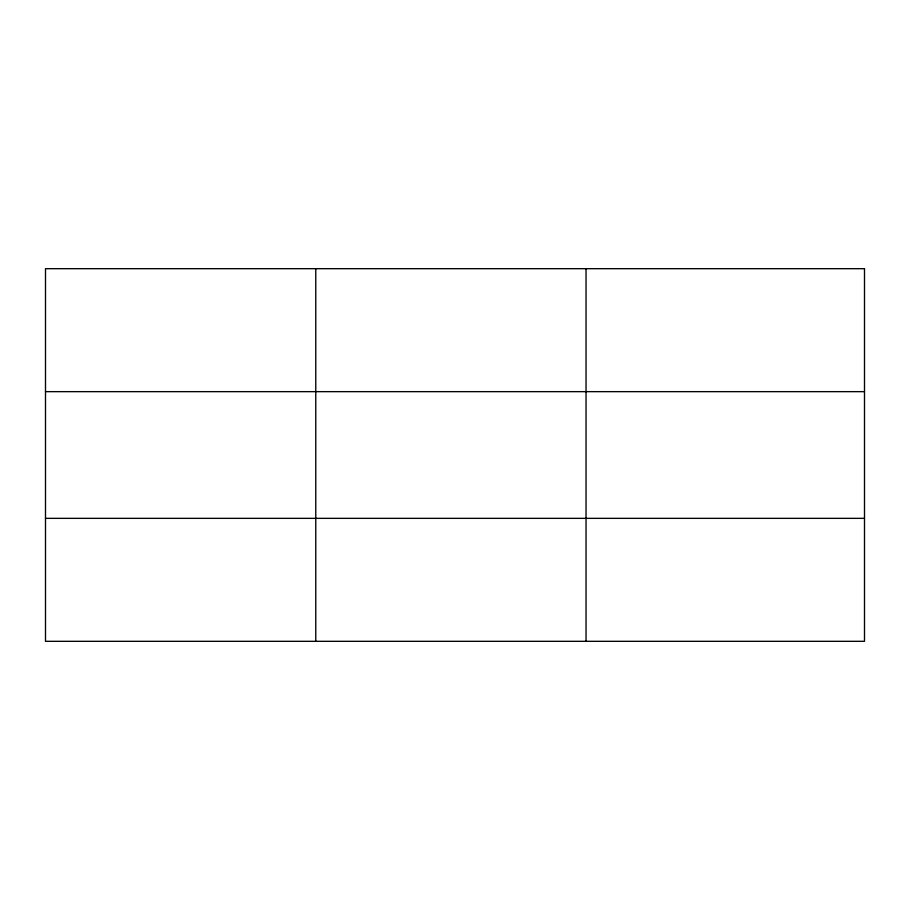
<?xml version="1.0" encoding="UTF-8"?>
<svg xmlns="http://www.w3.org/2000/svg" width="910" height="910" viewBox="0 0 910 910"><rect width="100%" height="100%" fill="white"/><g stroke="black" fill="none" stroke-linecap="round" stroke-linejoin="round"><path stroke-width="1.36" d="M315.77 268.689L315.77 641.311M586.04 268.689L586.04 641.311M45.5 391.653L864.5 391.653M45.5 518.347L864.5 518.347M864.5 268.689L45.5 268.689L45.5 641.311L864.5 641.311L864.5 268.689"/></g></svg>
